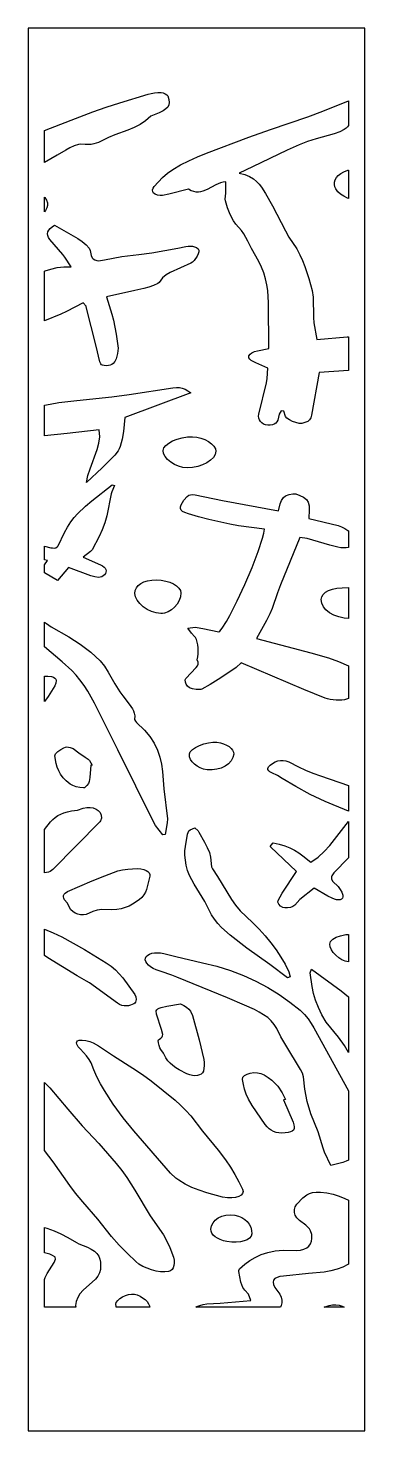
# Model space of a CAD drawing. Extents: x 0 to 408, y 0 to 1700.
import ezdxf

# ---------------------------------------------------------------- set-up
doc = ezdxf.new("R2010")
doc.units = 0
doc.layers.add('CUT', color=1, linetype='Continuous')
doc.layers.add('OUTLINE', color=7, linetype='Continuous')

msp = doc.modelspace()

# ---------------------------------------------------------------- linework, layer by layer
at = {"layer": 'CUT'}
for points in [[(170.51, 1613.49), (171, 1609.91), (170.65, 1606.91), (169.35, 1604.32), (166.99, 1601.97), (163.47, 1599.71), (158.66, 1597.36), (148.66, 1593.35), (142.3, 1587.53), (135.82, 1583.23), (128.61, 1579.59), (120.93, 1576.39), (105.17, 1570.43), (97.56, 1567.23), (85.4, 1561.2), (79.48, 1559.55), (76.23, 1559.07), (72.83, 1558.84), (69.27, 1558.89), (63.41, 1559.29), (61.01, 1558.9), (55.77, 1557.17), (50.43, 1554.69), (45.57, 1552.09), (35.08, 1546.08), (20, 1537.06), (20, 1575.73), (52.16, 1588.45), (78.36, 1598.46), (94.65, 1604.16), (111.33, 1609.48), (145.32, 1619.7), (149.11, 1620.66), (153.09, 1621.33), (157.12, 1621.71), (161.05, 1621.76), (163.57, 1621.36), (166.12, 1620.44), (168.2, 1619.19), (169.3, 1617.82)], [(270.56, 1432.7), (266.22, 1441.71), (261.41, 1450.48), (258.48, 1454.63), (251.66, 1462.37), (248.87, 1466.24), (244.67, 1474.15), (241.67, 1482.25), (239.09, 1490.46), (238.77, 1492.74), (239.69, 1499.94), (239.72, 1513.69), (236.41, 1513.21), (233.27, 1512.4), (227.43, 1510.06), (216.78, 1504.43), (211.61, 1502.23), (208.98, 1501.52), (206.29, 1501.16), (203.53, 1501.22), (200.65, 1501.77), (197.65, 1502.87), (194.5, 1504.58), (170.56, 1498.76), (162.96, 1497.27), (160.05, 1497.18), (156.83, 1497.7), (153.95, 1498.65), (152.02, 1499.91), (151.08, 1501.7), (150.9, 1503.9), (151.43, 1506.14), (152.63, 1508.05), (162.94, 1518.95), (168.68, 1524.11), (175.18, 1528.74), (184.66, 1534.16), (194.74, 1539.23), (205.27, 1543.94), (216.11, 1548.3), (267.32, 1567.68), (293.56, 1577.05), (339.03, 1592.29), (357.15, 1599.22), (388, 1611.9), (388, 1581.93), (386.98, 1580.44), (385.12, 1578.54), (382.9, 1576.88), (377.42, 1574.14), (370.58, 1571.95), (348.91, 1565.88), (338.41, 1562.47), (328.38, 1558.63), (313.84, 1552.18), (271.78, 1531.76), (255.75, 1524.31), (262.51, 1522.6), (268.17, 1520.29), (272.87, 1517.47), (276.78, 1514.25), (280.06, 1510.73), (282.86, 1507), (287.7, 1499.32), (296.02, 1484.39), (311.62, 1454.12), (316.02, 1446.68), (325.36, 1432.44), (329.21, 1425.39), (332.49, 1418.26), (335.32, 1411.06), (340, 1396.48), (344.04, 1381.78), (345.33, 1373.83), (345.52, 1349.42), (346.29, 1342.9), (349.92, 1322.58), (386.57, 1326), (388, 1326), (388, 1284.87), (352.47, 1282.56), (343.41, 1230.94), (342.58, 1227.87), (340.97, 1225.05), (338.74, 1223.36), (335.34, 1221.92), (331.6, 1221), (328.34, 1220.91), (324.17, 1221.88), (320.17, 1223.42), (316.5, 1225.34), (313.31, 1227.47), (311.8, 1229.22), (309.83, 1235.83), (306.37, 1236), (304, 1232.02), (302.4, 1224.86), (301.33, 1222.72), (299.91, 1221.05), (298.12, 1219.84), (295.93, 1219.06), (293.3, 1218.7), (290.22, 1218.74), (287.6, 1219.19), (285.22, 1220.12), (283.15, 1221.46), (281.45, 1223.16), (280.15, 1225.14), (279.33, 1227.33), (279.04, 1229.69), (279.33, 1232.13), (288.67, 1270.13), (289.52, 1275.19), (290.6, 1287.85), (275.69, 1294.44), (270.19, 1297.32), (268.45, 1298.79), (267.58, 1300.35), (267.58, 1302.88), (268.8, 1304.94), (271.06, 1306.59), (274.17, 1307.93), (277.96, 1309.05), (291.55, 1311.89), (291.35, 1367.16), (290.39, 1381.78), (289.3, 1389), (287.73, 1396.15), (285.62, 1403.21), (282.91, 1410.2), (279.56, 1417.09)], [(375.74, 1521.42), (378.74, 1523.76), (382.49, 1525.84), (387.3, 1527.71), (388, 1527.89), (388, 1493.61), (386.93, 1493.97), (382.47, 1496.13), (378.56, 1498.73), (375.3, 1501.72), (372.78, 1505.08), (371.52, 1507.79), (370.95, 1510.59), (371.08, 1513.4), (371.92, 1516.18), (373.46, 1518.87)], [(20, 1477.32), (20, 1494.91), (20.38, 1494.55), (22.41, 1491.4), (23.38, 1488.26), (23.4, 1485.12), (22.6, 1481.97), (21.09, 1478.82)], [(203.92, 1433.98), (206.07, 1432.45), (206.87, 1430.97), (206.85, 1428.86), (206.15, 1426.33), (204.89, 1423.6), (201.26, 1418.4), (199.15, 1416.36), (197.02, 1414.98), (172.15, 1403.61), (167.15, 1400.83), (162.99, 1397.41), (158.78, 1391.62), (157.02, 1390.35), (152.06, 1388.08), (146.08, 1386.15), (140.21, 1384.56), (129.42, 1381.92), (94.81, 1374.44), (101.55, 1353.13), (103.32, 1346.22), (106.61, 1329.2), (108.95, 1312.08), (108.92, 1308.87), (108.33, 1305.63), (106.54, 1299.14), (105.25, 1296.04), (102.97, 1293.47), (101.41, 1292.46), (99.55, 1291.66), (97.37, 1291.12), (94.86, 1290.85), (92.22, 1290.91), (90.27, 1291.35), (88.89, 1292.09), (87.96, 1293.09), (86.98, 1295.64), (82.59, 1314.47), (70.56, 1362.15), (70.18, 1362.94), (66.8, 1367.01), (46.6, 1356.36), (39.84, 1353.28), (20, 1345.09), (20, 1405.33), (20.78, 1405.67), (27.66, 1407.98), (35.09, 1409.69), (43.23, 1410.63), (52.18, 1410.61), (44.67, 1422.24), (42.21, 1425.59), (26.55, 1443.96), (24.88, 1446.28), (23.9, 1448.54), (23.6, 1450.74), (23.98, 1452.91), (25.03, 1455.04), (26.74, 1457.14), (29.12, 1459.24), (32.15, 1461.33), (37.48, 1457.79), (60.36, 1444.93), (65.55, 1441.41), (70.17, 1437.51), (74.01, 1433.11), (75.32, 1430.42), (76.55, 1424.55), (77.64, 1421.75), (78.95, 1420.39), (81.05, 1419.14), (83.4, 1418.27), (85.49, 1418.08), (92.51, 1419.23), (113.51, 1423.31), (120.32, 1424.16), (134.11, 1425.43), (150.03, 1427.67), (181.25, 1433.1), (190.93, 1435.39), (193.75, 1435.77), (196.48, 1435.87), (199.1, 1435.64), (201.59, 1435.02)], [(117.32, 1227.95), (115.4, 1210.95), (113.99, 1201.88), (111.64, 1192.77), (110.51, 1190.1), (108.95, 1187.49), (104.89, 1182.41), (100.12, 1177.47), (89.78, 1167.09), (70.78, 1149.37), (72.53, 1157.64), (75.09, 1165.68), (83.82, 1189.1), (85.83, 1196.91), (86.75, 1204.84), (86.2, 1212.94), (47.36, 1208.7), (20, 1206.06), (20, 1243.13), (26.76, 1244.42), (37.33, 1246.09), (58.87, 1248.71), (101.56, 1253.12), (122.4, 1255.84), (175.36, 1264.07), (179.68, 1264.38), (183.44, 1264.25), (186.83, 1263.59), (190.08, 1262.34), (193.38, 1260.43), (196.94, 1257.78)], [(199.16, 1167.43), (192.56, 1166.98), (187.45, 1167.49), (182.32, 1168.94), (177.4, 1171.17), (172.91, 1174), (169.05, 1177.29), (166.04, 1180.88), (164.11, 1184.59), (163.47, 1188.28), (164.36, 1191.3), (166.76, 1194.27), (170.42, 1197.08), (175.1, 1199.62), (180.58, 1201.78), (186.6, 1203.44), (192.92, 1204.49), (199.3, 1204.81), (204.3, 1204.34), (209.27, 1203.13), (214.03, 1201.3), (218.37, 1198.98), (222.08, 1196.28), (224.97, 1193.34), (226.84, 1190.29), (227.47, 1187.23), (226.66, 1183.37), (224.45, 1179.67), (221.04, 1176.24), (216.62, 1173.2), (211.38, 1170.65), (205.5, 1168.69)], [(27.48, 1070.31), (29.7, 1069.94), (31.71, 1069.89), (33.51, 1070.28), (35.1, 1071.19), (36.49, 1072.74), (43.98, 1088.63), (47.76, 1095.3), (51.96, 1101.84), (55.67, 1106.76), (59.92, 1111.53), (69.52, 1120.62), (77.31, 1127.16), (101.75, 1146.39), (104.72, 1145.79), (101.5, 1138.11), (100.73, 1135.51), (95.4, 1109.05), (92.93, 1100.36), (89.78, 1092.09), (86.04, 1083.92), (77.58, 1067.84), (75.72, 1065.51), (66.85, 1058.76), (87.64, 1049.48), (90.14, 1048.22), (92.05, 1046.84), (93.41, 1045.37), (94.23, 1043.83), (94.52, 1042.24), (94.31, 1040.62), (93.62, 1039), (92.46, 1037.38), (90.95, 1036.02), (89.2, 1035.08), (87.25, 1034.55), (85.15, 1034.36), (80.67, 1034.85), (76.08, 1036.2), (48.85, 1046.41), (35.67, 1030.73), (20, 1039.89), (20, 1049.47), (23.53, 1054.75), (20, 1055.67), (20, 1072.23)], [(306.9, 1127.39), (309.21, 1131.08), (311.98, 1133.01), (316.24, 1134.61), (320.81, 1135.53), (322.83, 1135.62), (324.49, 1135.41), (329.15, 1133.76), (333.54, 1131.4), (337.1, 1128.6), (339.22, 1125.65), (340.36, 1121.04), (340.47, 1116.16), (339.86, 1105.49), (375.55, 1097.14), (379.75, 1095.77), (383.71, 1093.75), (387.31, 1091.22), (388, 1090.57), (388, 1070.66), (385.37, 1070.16), (382.25, 1070.03), (378.78, 1070.3), (375.03, 1071.01), (365.6, 1073.42), (337.9, 1081.36), (329.11, 1082.78), (305.81, 1025.13), (302.14, 1015.71), (295.46, 996.43), (292.81, 990.11), (288.86, 982.21), (276.59, 960.09), (342.31, 943.04), (363.75, 936.79), (376.14, 932.37), (388, 927.26), (388, 887.62), (383.06, 885.87), (380.13, 885.43), (373.19, 885.38), (365.97, 886.3), (362.69, 887.06), (359.86, 888), (334.17, 898.48), (258.07, 930.94), (251.85, 925.2), (249.11, 923.17), (230.18, 910.7), (220.52, 904.66), (210.57, 898.88), (209.33, 898.46), (207.63, 898.27), (203.42, 898.47), (199.03, 899.3), (195.56, 900.59), (193.27, 902.43), (191.64, 904.86), (190.67, 907.54), (190.38, 910.1), (191.09, 912), (203.78, 925.07), (205.16, 927.06), (205.93, 929.21), (205.87, 931.56), (204.74, 934.36), (205.7, 938.16), (206.03, 941.65), (205.9, 949.05), (205.47, 952.66), (203.89, 958.98), (202.76, 961.39), (201.75, 962.78), (198.04, 966.81), (193.67, 972.98), (202.24, 973.88), (204.96, 973.71), (211.59, 972.47), (231.01, 968.15), (232.18, 969.19), (235, 972.67), (240.27, 980.97), (244.31, 988.21), (253.21, 1005.75), (262.49, 1025.79), (271.29, 1046.43), (278.75, 1065.74), (284, 1081.78), (285.52, 1087.96), (286.17, 1092.6), (254.85, 1096.85), (244.54, 1098.71), (218.9, 1104.53), (206.37, 1107.81), (194.11, 1111.37), (190.03, 1112.81), (187.13, 1114.31), (185.31, 1115.93), (184.46, 1117.72), (184.48, 1119.75), (185.28, 1122.07), (188.82, 1127.82), (192.77, 1132.51), (194.71, 1133.82), (196.84, 1134.53), (199.36, 1134.7), (202.42, 1134.41), (235.53, 1127.65), (303.21, 1115.1), (305.45, 1123.39)], [(144.75, 1030.23), (149.81, 1031.05), (155.41, 1031.27), (161.3, 1030.85), (166.82, 1029.85), (171.86, 1028.34), (176.27, 1026.38), (179.93, 1024.04), (182.7, 1021.39), (184.47, 1018.5), (185.09, 1015.43), (184.54, 1010.74), (182.97, 1006.2), (180.54, 1001.95), (177.4, 998.16), (173.69, 994.98), (169.58, 992.56), (165.21, 991.05), (162.98, 990.69), (160.74, 990.61), (155.06, 991.33), (149.46, 993.05), (144.16, 995.59), (139.36, 998.79), (135.27, 1002.49), (132.09, 1006.53), (130.03, 1010.75), (129.29, 1014.98), (129.77, 1018.55), (131.18, 1021.76), (133.44, 1024.57), (136.5, 1026.95), (140.29, 1028.85)], [(355.68, 1003.05), (355.03, 1007.69), (355.65, 1010.9), (357.4, 1013.77), (360.2, 1016.26), (363.97, 1018.35), (368.65, 1019.99), (374.16, 1021.16), (380.44, 1021.83), (388, 1021.91), (388, 984.58), (383.01, 985.02), (376.24, 986.47), (370.2, 988.66), (365.01, 991.48), (360.78, 994.88), (357.64, 998.76)], [(129.13, 866.68), (129.1, 862), (129.93, 860.24), (131.23, 858.52), (140.86, 849.31), (147.46, 841.4), (152.72, 833.29), (156.77, 825), (159.75, 816.54), (161.79, 807.93), (163.02, 799.18), (164.45, 778.16), (168.73, 741.56), (168.65, 736.8), (166.15, 722.61), (163.1, 722.21), (154.48, 733.47), (152.18, 737.3), (108.74, 825.3), (80.39, 881.82), (72.35, 896.3), (67.84, 903.37), (62.88, 910.29), (58.21, 915.91), (53, 921.36), (41.44, 931.87), (20, 950), (20, 980.05), (22.18, 978.26), (28, 974.32), (49.17, 962.49), (63.13, 953.52), (69.68, 948.76), (75.9, 943.81), (81.77, 938.65), (87.25, 933.28), (92.61, 926.68), (96.93, 919.66), (104.97, 905.33), (111.26, 895.5), (114.62, 890.64), (122.56, 880.56), (126.29, 875.2), (127.7, 872.45), (128.68, 869.62)], [(33.78, 905.95), (32.33, 902.78), (24.31, 890.08), (20, 883.88), (20, 914.61), (23.96, 914.79), (28.45, 914.23), (30.9, 913.36), (32.6, 912.2), (33.65, 910.82), (34.13, 909.27)], [(216.82, 801.19), (212.53, 802), (208.48, 803.46), (204.78, 805.47), (201.55, 807.93), (198.89, 810.75), (196.91, 813.82), (195.72, 817.04), (195.44, 820.33), (196.49, 822.97), (199.11, 825.65), (202.96, 828.24), (207.7, 830.58), (212.99, 832.54), (218.5, 833.95), (223.88, 834.68), (228.8, 834.58), (232.96, 833.81), (236.84, 832.62), (240.36, 831.07), (243.41, 829.23), (245.91, 827.16), (247.75, 824.93), (248.85, 822.61), (249.1, 820.26), (248.09, 815.88), (245.95, 811.91), (242.8, 808.43), (238.78, 805.53), (234.04, 803.27), (228.71, 801.75), (222.92, 801.03)], [(73.06, 784.52), (71.37, 782.01), (69.28, 780.06), (68.17, 779.48), (67.06, 779.26), (62.84, 779.56), (58.36, 780.49), (54.18, 781.94), (50.8, 783.79), (46.15, 787.6), (42.4, 791.61), (39.41, 795.79), (37.1, 800.09), (35.37, 804.5), (34.1, 808.97), (32.56, 817.98), (32.71, 819.3), (33.39, 820.66), (35.97, 823.37), (39.56, 825.87), (43.39, 827.93), (45.21, 828.57), (47.06, 828.84), (48.93, 828.77), (50.79, 828.38), (54.43, 826.79), (61.32, 821.63), (69.14, 816.62), (72.82, 813.98), (74.4, 812.37), (77.74, 806.79), (76.08, 806.65), (74.93, 791.84), (74.05, 786.99)], [(302.24, 794.32), (295.07, 797.53), (292.98, 798.71), (291.42, 799.98), (290.51, 801.38), (290.4, 802.94), (291.24, 804.71), (293.17, 806.71), (296.18, 808.96), (299.29, 810.68), (302.47, 811.85), (305.73, 812.47), (309.05, 812.53), (312.4, 812.01), (315.79, 810.91), (327.37, 804.78), (335.95, 800.8), (344.86, 797.17), (354.02, 793.79), (388, 782.02), (388, 751.03), (383.41, 753.07), (369.44, 758.58), (359.9, 762.66), (341.64, 771.38), (324.31, 780.77), (307.75, 790.69)], [(70.99, 755.41), (75.13, 755.52), (78.93, 754.93), (82.28, 753.66), (85.08, 751.77), (87.21, 749.29), (88.56, 746.25), (89.03, 742.7), (87.87, 739.41), (86.95, 738.16), (30.04, 680.42), (26.71, 678.07), (24.63, 677.22), (20, 676.5), (20, 728.81), (27.36, 738.12), (29.93, 740.86), (32.79, 743.37), (35.97, 745.6), (39.51, 747.54), (43.42, 749.15), (47.74, 750.4), (52.49, 751.28), (60.02, 752.13), (66.63, 754.56)], [(376.06, 643.54), (373.72, 643.73), (371.1, 644.37), (368.28, 645.45), (363.18, 648), (346.53, 657.88), (329.34, 643.96), (323.13, 637.32), (320.55, 635.51), (317.75, 634.5), (314.24, 633.85), (310.84, 633.71), (308.39, 634.22), (305.93, 636.03), (303.88, 638.41), (302.68, 640.84), (302.76, 642.81), (307.89, 651.58), (325.07, 678.12), (293.83, 707.91), (293.8, 708.75), (294.62, 709.91), (296.92, 712.55), (304.17, 711.13), (310.8, 709.17), (316.89, 706.73), (322.53, 703.86), (327.81, 700.61), (332.83, 697.03), (342.43, 689.08), (351.19, 695.46), (358.74, 702.35), (365.38, 709.62), (388, 738.63), (388, 694.3), (370.52, 676.13), (367.91, 672.77), (367.36, 671.32), (367.55, 668.5), (369.32, 665.64), (375.57, 659.57), (378.1, 656.22), (379.97, 652.73), (381.09, 649.28), (381.23, 647.24), (380.72, 645.64), (379.64, 644.49), (378.06, 643.79)], [(256.79, 630.27), (271.99, 615.96), (279.95, 607.96), (287.35, 599.79), (294.19, 591.45), (300.46, 582.94), (306.16, 574.28), (311.29, 565.46), (315.84, 556.5), (317.59, 550.48), (314.2, 549.19), (292.78, 565.14), (264.95, 585.04), (244.81, 600.83), (234.39, 610.11), (229.75, 614.95), (225.62, 619.99), (222.09, 625.27), (213.93, 641.49), (201.34, 662.56), (195.63, 673.13), (193.2, 679.22), (191.57, 685.41), (190.54, 691.63), (189.93, 697.81), (189.92, 703.09), (190.51, 708.34), (193.06, 723.09), (194.83, 727.08), (196.14, 728.22), (202.13, 730.89), (205.91, 727.04), (206.85, 725.71), (213.75, 713.36), (216.93, 707.15), (219.61, 700.9), (220.87, 695.21), (222.23, 683.78), (223.2, 681.08), (229.43, 671.68), (246.23, 643.81), (251.13, 636.97)], [(47.86, 653.78), (77.54, 666.64), (92.86, 672.77), (108.52, 678.65), (114.42, 680.13), (120.77, 680.87), (132.17, 681.63), (136.63, 681.04), (140.27, 680.2), (143.13, 679.12), (145.25, 677.8), (146.68, 676.24), (147.44, 674.43), (147.58, 672.37), (143.56, 656.09), (142.2, 652.73), (140.36, 649.5), (137.9, 646.42), (134.67, 643.54), (126.65, 638.23), (122.31, 636.03), (117.69, 634.21), (112.73, 632.82), (107.38, 631.9), (101.59, 631.51), (89.21, 631.77), (83.67, 631.03), (78.59, 629.52), (70.54, 625.94), (67.05, 625.33), (63.53, 625.41), (60.1, 626.13), (56.92, 627.44), (54.11, 629.28), (51.82, 631.61), (47.29, 639.99), (44.13, 643.61), (43.14, 645.47), (42.78, 647.24), (42.97, 648.88), (43.65, 650.38), (44.74, 651.71)], [(116.43, 515.15), (113.66, 515.71), (110.9, 516.74), (108.21, 518.31), (74.32, 542.91), (70.79, 545.17), (59.55, 551.52), (23.99, 573.5), (20, 576.05), (20, 607.96), (30.2, 603.79), (41.01, 598.7), (54.72, 591.23), (68.17, 583.42), (94.61, 567.17), (100.56, 563.02), (105.79, 558.59), (110.43, 553.93), (114.6, 549.09), (129.34, 529.03), (130.67, 526.09), (130.89, 522.73), (130.03, 519.62), (129.21, 518.37), (128.12, 517.44), (124.13, 515.75), (121.73, 515.24), (119.14, 515.02)], [(366.37, 593.1), (369.01, 595.89), (373.1, 598.25), (378.43, 600.12), (384.82, 601.45), (388, 601.78), (388, 568.36), (384.16, 569.25), (380.1, 571.01), (376.21, 573.44), (372.67, 576.37), (369.66, 579.65), (367.32, 583.1), (365.84, 586.58), (365.38, 589.93)], [(147.17, 577.95), (149.92, 578.87), (153.05, 579.38), (156.52, 579.49), (160.27, 579.2), (164.26, 578.55), (178.97, 574.77), (211.17, 567.43), (228.44, 563.01), (244.99, 557.77), (260.83, 551.72), (275.97, 544.86), (290.39, 537.23), (304.1, 528.83), (317.11, 519.68), (329.42, 509.8), (334.61, 504.81), (339.08, 499.46), (342.93, 493.92), (346.28, 488.34), (388, 412.24), (388, 328.13), (385.35, 326.85), (381.41, 325.48), (366.75, 321.76), (359.22, 337.67), (357.24, 342.55), (351.24, 362.38), (342.58, 384.09), (338.08, 399.14), (335.13, 414.14), (333.65, 429.14), (332.52, 433.58), (330.06, 438.15), (312.06, 467.5), (306.27, 477.56), (301.12, 487.64), (298.27, 492.53), (294.6, 496.9), (290.23, 500.82), (285.28, 504.36), (279.86, 507.6), (274.1, 510.59), (261.99, 516.14), (241.58, 524.93), (180.38, 550.08), (174.13, 552.39), (161.34, 556.56), (155.09, 558.82), (151.49, 560.48), (148.4, 562.39), (145.87, 564.47), (143.93, 566.65), (142.63, 568.86), (142.01, 571), (142.13, 573.01), (143.02, 574.8), (144.86, 576.6)], [(345.55, 530.21), (344, 538.47), (341.68, 555.01), (343.09, 559.59), (379.17, 533.32), (388, 526.2), (388, 458.45), (383.09, 466.93), (376.04, 477.12), (361.23, 495.55), (355.94, 504.26), (351.63, 513.14), (348.02, 522)], [(163.19, 480.26), (161.7, 486.48), (155.48, 505.2), (155.29, 508.92), (155.88, 510.29), (156.99, 511.41), (158.69, 512.34), (161.04, 513.16), (167.89, 514.65), (184.48, 517.47), (188.69, 515.61), (192.02, 513.48), (194.61, 511.15), (196.58, 508.65), (199.18, 503.32), (207.21, 474), (212.78, 450.12), (213.3, 446.58), (213.36, 443.04), (212.28, 436.17), (211.31, 434.12), (209.73, 432.52), (207.62, 431.37), (205.07, 430.69), (202.18, 430.49), (199.04, 430.76), (195.75, 431.53), (192.4, 432.79), (183.2, 437.42), (179.06, 439.94), (175.31, 442.64), (171.99, 445.54), (169.15, 448.67), (166.84, 452.06), (163.92, 457.87), (160.66, 462.11), (159.56, 464.24), (158.6, 467.24), (157.82, 470.4), (157.75, 473.12), (158.14, 474.12), (160.99, 476.04), (162.31, 477.38), (163, 478.79)], [(178, 400.71), (184.81, 394.63), (191.22, 388.35), (197.12, 381.83), (211.16, 363.35), (230.08, 340.14), (239.06, 328.38), (244.99, 319.65), (250.37, 310.78), (255.25, 301.83), (259.71, 292.85), (260.44, 290), (259.85, 287.56), (258.05, 285.56), (255.18, 284.03), (251.35, 283), (246.71, 282.52), (241.37, 282.6), (235.47, 283.28), (216.41, 288.72), (207.24, 291.75), (198.46, 295.17), (190.19, 299.12), (182.53, 303.75), (178.96, 306.36), (172.41, 312.27), (128.23, 363.51), (115.27, 379.49), (103.22, 395.84), (92.46, 412.35), (87.68, 420.69), (83.37, 429.09), (79.58, 437.56), (76.35, 446.11), (74.14, 450.27), (70.81, 454.4), (63.3, 462.59), (60.8, 465.65), (58.92, 468.74), (58.59, 470.16), (58.86, 471.44), (59.87, 472.54), (61.78, 473.39), (63.45, 473.69), (65.46, 473.72), (70.07, 473.14), (74.82, 471.88), (78.91, 470.21), (85.3, 466.59), (103.31, 454.47), (126.86, 439.67), (138.41, 432.09), (149.18, 424.06)], [(307.75, 409.91), (311.92, 401.83), (309.3, 401.41), (320.98, 374.23), (322.02, 371.14), (322.46, 368.54), (322.28, 366.4), (321.45, 364.67), (319.97, 363.31), (317.79, 362.28), (314.92, 361.55), (311.32, 361.07), (307.46, 360.91), (303.85, 361.14), (300.48, 361.79), (297.36, 362.85), (294.48, 364.33), (291.84, 366.22), (289.43, 368.54), (287.27, 371.28), (271.36, 394.28), (266.87, 402.01), (264.16, 407.95), (262.15, 413.97), (260.74, 420), (259.83, 425.97), (260.31, 428.56), (262.21, 430.74), (265.21, 432.46), (269, 433.65), (273.28, 434.23), (277.74, 434.13), (282.07, 433.29), (285.95, 431.62), (290.88, 428.41), (295.22, 425.01), (299.02, 421.43), (302.34, 417.7)], [(169.95, 193.06), (165.55, 192.63), (160.52, 192.87), (155.1, 193.74), (149.54, 195.15), (144.06, 197.06), (138.92, 199.4), (134.35, 202.12), (130.59, 205.15), (120.32, 215.16), (110.44, 225.25), (101.19, 235.52), (84.37, 256.74), (66.25, 277.69), (57.54, 288.19), (50.44, 297.61), (30.3, 326.01), (20, 339.75), (20, 422.34), (26.45, 415.78), (47.96, 390.03), (65.61, 369.57), (85.55, 348.17), (106.54, 324.25), (113.38, 315.78), (119.6, 307.17), (129.3, 291.75), (148.07, 260.66), (164.2, 237.58), (168.26, 229.94), (171.57, 222.32), (175.95, 210.62), (176.76, 206.85), (177.01, 203.38), (176.71, 200.29), (175.86, 197.65), (174.45, 195.52), (172.48, 193.96)], [(323.57, 271.42), (325.53, 274.68), (332.78, 282.37), (337.74, 286.23), (340.8, 287.72), (344.44, 288.8), (348.82, 289.36), (354.09, 289.31), (361.84, 288.44), (369.48, 286.88), (376.84, 284.67), (383.74, 281.85), (388, 279.55), (388, 202.29), (387.3, 201.83), (381.15, 198.66), (374.33, 196.01), (366.84, 193.91), (358.68, 192.4), (339.58, 190.73), (309.31, 187.65), (305.07, 187.07), (301.62, 186.07), (299.03, 184.62), (297.39, 182.71), (296.78, 180.31), (297.27, 177.4), (298.96, 173.96), (304.91, 165.82), (306.72, 161.99), (307.5, 158.45), (307.4, 155.16), (306.58, 152.08), (305.58, 150), (203.12, 150), (204.36, 150.65), (208.13, 152.01), (212.16, 153.08), (216.44, 153.83), (232.84, 154.95), (269.83, 158.02), (267.01, 165.56), (262.46, 170.45), (260.2, 173.72), (258.71, 176.99), (257.77, 180.25), (255.39, 193.26), (255.24, 194.32), (255.91, 196.41), (262.4, 201.97), (268.52, 206.36), (275.13, 210.29), (282.35, 213.64), (290.34, 216.28), (299.21, 218.07), (309.13, 218.89), (325.5, 218.51), (330.15, 219.06), (334.13, 220.21), (337.46, 221.9), (340.1, 224.1), (342.06, 226.75), (343.33, 229.82), (343.89, 233.26), (343.67, 238.15), (342.12, 242.64), (340.71, 244.82), (338.82, 247), (336.38, 249.2), (328.94, 254.88), (325.7, 258.25), (323.59, 261.58), (322.56, 264.88), (322.57, 268.15)], [(221.63, 241.97), (221.38, 244.4), (222.18, 248.61), (224.01, 252.36), (226.76, 255.56), (230.33, 258.17), (234.61, 260.12), (239.48, 261.33), (244.85, 261.75), (250.6, 261.31), (254.99, 260.28), (258.98, 258.61), (262.51, 256.37), (265.51, 253.63), (267.92, 250.45), (269.67, 246.91), (270.71, 243.07), (270.97, 239.01), (270.24, 236.19), (268.35, 233.75), (265.46, 231.73), (261.7, 230.18), (257.22, 229.14), (252.16, 228.65), (246.67, 228.77), (240.89, 229.52), (236.63, 230.52), (232.78, 231.85), (229.41, 233.47), (226.55, 235.33), (224.27, 237.39), (222.61, 239.62)], [(29.72, 212.68), (26.49, 214.1), (23.1, 215.15), (20, 215.67), (20, 246.55), (22.83, 245.75), (31.44, 242.57), (39.86, 238.77), (48.14, 234.42), (58.78, 228.18), (61.41, 226.86), (72.12, 222.69), (76.6, 220.43), (80.34, 217.89), (83.35, 215.03), (85.6, 211.84), (87.07, 208.32), (87.75, 204.45), (87.77, 195.68), (86.64, 191.53), (84.49, 187.69), (81.54, 184.09), (66.65, 170.43), (62.88, 166.1), (60.13, 161.6), (58.38, 156.93), (57.64, 152.07), (57.73, 150), (20, 150), (20, 183.44), (20.88, 185.92), (23.08, 190.65), (31.7, 204.26), (33.11, 208.02), (32.97, 210.53), (32.52, 211.04)], [(117.97, 164.04), (121.73, 165.22), (125.44, 165.79), (128.86, 165.64), (132.28, 164.74), (135.63, 163.28), (138.79, 161.38), (141.64, 159.15), (144.06, 156.68), (145.91, 154.1), (147.08, 151.51), (147.3, 150), (106.86, 150), (106.52, 150.81), (106.2, 153.48), (106.86, 155.81), (108.6, 158.16), (111.17, 160.39), (114.37, 162.4)], [(382.98, 150), (358.53, 150), (364.73, 152.04), (368.88, 152.84), (372.93, 152.96), (376.79, 152.44), (380.43, 151.3)]]:
    msp.add_lwpolyline(points, close=True, dxfattribs=at)
at = {"layer": 'OUTLINE'}
msp.add_lwpolyline([(0, 0), (408, 0), (408, 1700), (0, 1700)], close=True, dxfattribs=at)

doc.saveas('drawing.dxf')
